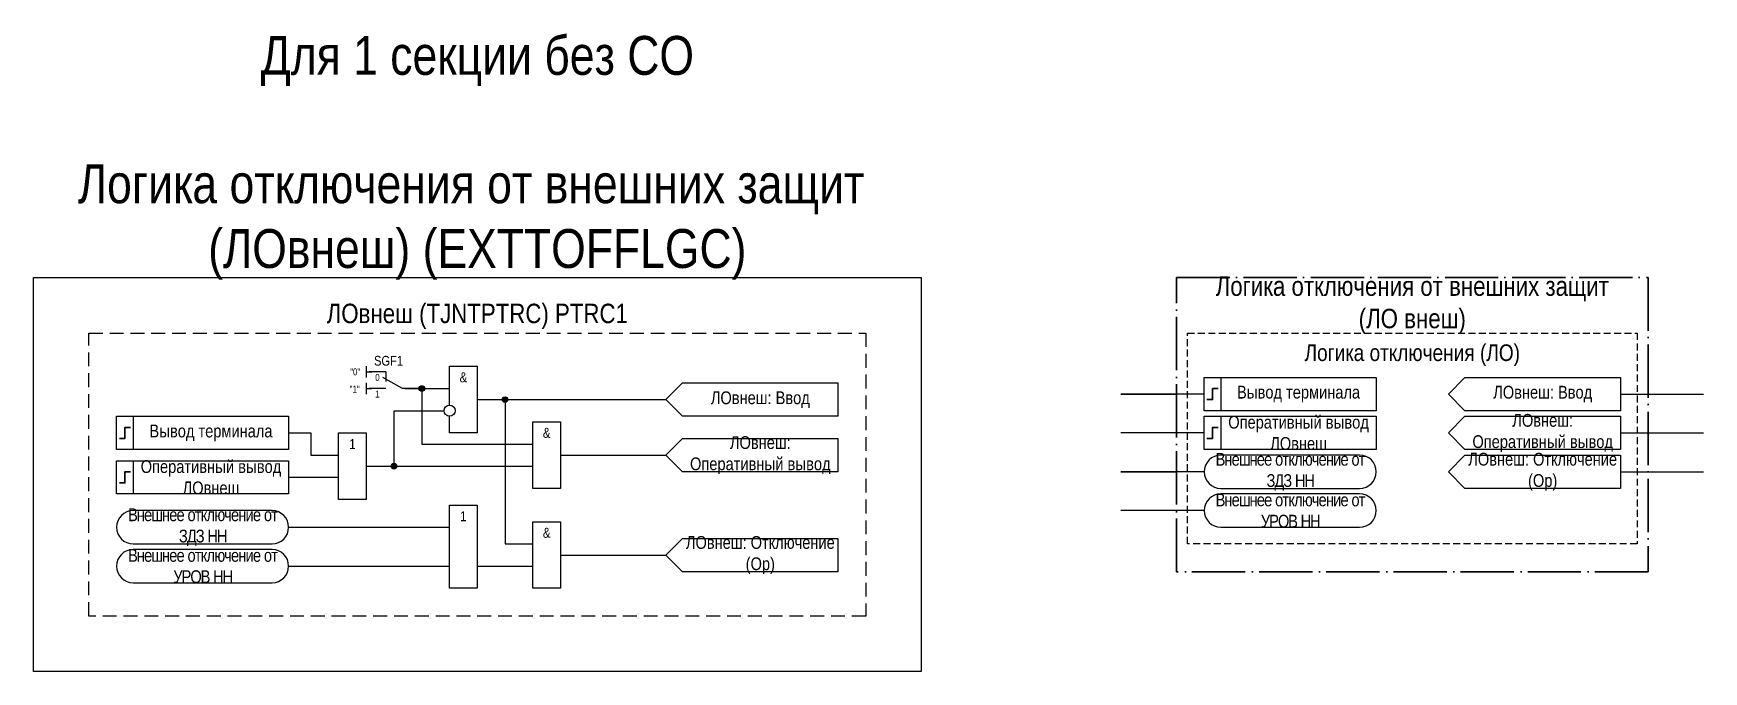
# Model space of a CAD drawing. Header units: millimetres. Extents: x -2568 to 301, y -2 to 1021.
# Drawn here: x 0 to 301, y -2 to 113 of the extents above.
import ezdxf
from ezdxf.enums import TextEntityAlignment as Align

# ---------------------------------------------------------------- set-up
doc = ezdxf.new("R2010")
doc.units = ezdxf.units.MM
doc.linetypes.add('ACAD_ISO04W100', pattern=[30, 24, -3, 0, -3])
doc.linetypes.add('штриховая2', pattern=[0.375, 0.25, -0.125])
doc.layers.add('TEXT', color=7, linetype='Continuous', lineweight=25)
doc.layers.add('Основная', color=7, linetype='Continuous')
doc.styles.add('2.5_Gost_RD', font='ARIALN.TTF', dxfattribs={"height": 2.5})
doc.styles.add('3.5_Gost_RD', font='ARIALN.TTF', dxfattribs={"height": 3.5})
doc.styles.add('Вывод', font='ARIALN.TTF', dxfattribs={"height": 2.5})
doc.styles.add('Компонент', font='ARIALN.TTF', dxfattribs={"height": 3.5})

# ---------------------------------------------------------------- blocks, each defined once
blk = doc.blocks.new('*U958')
at = {"layer": 'Основная', "color": 0}
blk.add_line((0, 0), (7, 4), dxfattribs=at)
at = {"layer": 'Основная', "ltscale": 0.35}
blk.add_line((6, 6), (6, 2.5), dxfattribs=at)
blk = doc.blocks.new('*U985')
at = {"layer": 'Основная', "color": 0}
for p, q in [((-3, 6), (-9, 6)), ((-3, 0), (-9, 0)), ((9, 0), (3, 0))]:
    blk.add_line(p, q, dxfattribs=at)
at = {"layer": 'Основная', "ltscale": 0.25, "xscale": -1}
blk.add_blockref('*U958', (3, 0), dxfattribs=at)
at = {"layer": 'Основная'}
for tag, height, style, p in [('В1', 2.5, 'Вывод', (-14, 6)), ('ОУ', 3.5, 'Компонент', (-2, 10)), ('В2', 2.5, 'Вывод', (-6, 4)), ('В3', 2.5, 'Вывод', (-6, -2))]:
    blk.add_attdef(tag, text='', height=height, dxfattribs=dict(at, style=style)).set_placement(p, align=Align.MIDDLE_CENTER)
blk = doc.blocks.new('Точка')
at = {"ltscale": 100}
h = blk.add_hatch(color=256, dxfattribs=at)
h.dxf.hatch_style = 1
edge = h.paths.add_edge_path()
edge.add_arc((0, 0), 0.5, 0, 360)
blk.add_circle((0, 0), 0.5, dxfattribs=at)

msp = doc.modelspace()

# ---------------------------------------------------------------- linework, layer by layer
at = {"ltscale": 100}
for p, q in [((60, 53), (60, 51)), ((60, 52), (61, 52)), ((60, 50), (60, 48)), ((60, 49), (61, 49)), ((211, 48), (196, 48)), ((196, 48), (206, 48)), ((286, 48), (301, 48)), ((211, 41), (196, 41)), ((286, 41), (301, 41)), ((211, 34), (196, 34)), ((196, 34), (206, 34)), ((286, 34), (301, 34)), ((211, 27), (196, 27)), ((117, 22), (114, 19)), ((114, 19), (117, 16)), ((80, 17), (90, 17))]:
    msp.add_line(p, q, dxfattribs=at)
at = {"color": 3, "ltscale": 100}
msp.add_lwpolyline([(0, 69), (160, 69), (160, -2), (0, -2)], close=True, dxfattribs=at)
at = {"color": 251, "linetype": 'ACAD_ISO04W100', "lineweight": 30, "ltscale": 0.4, "true_color": 0x58595b}
msp.add_lwpolyline([(206, 69), (291, 69), (291, 16), (206, 16)], close=True, dxfattribs=at)
at = {"linetype": 'штриховая2', "ltscale": 10}
msp.add_lwpolyline([(10, 59), (150, 59), (150, 8), (10, 8)], close=True, dxfattribs=at)
at = {"linetype": 'штриховая2', "ltscale": 5}
msp.add_lwpolyline([(208, 59), (289, 59), (289, 21), (208, 21)], close=True, dxfattribs=at)
at = {"ltscale": 100}
for points in [[(75, 46), (75, 53), (80, 53), (80, 41), (75, 41), (75, 44)], [(67, 49), (75, 49)], [(67, 49), (70, 49), (70, 39), (90, 39)], [(114, 47), (117, 50), (145, 50), (145, 44), (117, 44), (114, 47)], [(255, 48), (258, 51), (286, 51), (286, 45), (258, 45), (255, 48)], [(80, 47), (114, 47)], [(80, 47), (85, 47), (85, 21), (90, 21)], [(60, 35), (65, 35), (65, 45), (74, 45)], [(255, 41), (258, 44), (286, 44), (286, 38), (258, 38), (255, 41)], [(46, 41), (50, 41), (50, 37), (55, 37)], [(114, 37), (117, 40), (145, 40), (145, 34), (117, 34), (114, 37)], [(95, 37), (114, 37)], [(60, 35), (90, 35)], [(46, 33), (55, 33)], [(75, 13), (75, 28), (80, 28), (80, 13), (75, 13), (75, 13)], [(46, 24), (75, 24)], [(114, 19), (117, 22), (145, 22), (145, 16), (117, 16), (114, 19)], [(95, 19), (114, 19)], [(46, 17), (75, 17)]]:
    msp.add_lwpolyline(points, dxfattribs=at)
for points in [[(211, 51), (214, 51), (214, 45), (211, 45)], [(211, 51), (242, 51), (242, 45), (211, 45)], [(15, 44), (46, 44), (46, 38), (15, 38)], [(15, 44), (18, 44), (18, 38), (15, 38)], [(90, 43), (95, 43), (95, 31), (90, 31)], [(211, 44), (214, 44), (214, 38), (211, 38)], [(211, 44), (242, 44), (242, 38), (211, 38)], [(55, 41), (60, 41), (60, 29), (55, 29)], [(15, 36), (18, 36), (18, 30), (15, 30)], [(15, 36), (46, 36), (46, 30), (15, 30)], [(90, 25), (95, 25), (95, 13), (90, 13)]]:
    msp.add_lwpolyline(points, close=True, dxfattribs=at)
at = {"lineweight": 30, "ltscale": 100}
for points in [[(213.5, 49), (212.5, 49), (212.5, 47), (211.5, 47)], [(17.5, 42), (16.5, 42), (16.5, 40), (15.5, 40)], [(213.5, 42), (212.5, 42), (212.5, 40), (211.5, 40)], [(17.5, 34), (16.5, 34), (16.5, 32), (15.5, 32)]]:
    msp.add_lwpolyline(points, dxfattribs=at)
at = {"ltscale": 100}
for points in [[(214, 31), (239, 31, 1), (239, 37), (214, 37, 1)], [(214, 24), (239, 24, 1), (239, 30), (214, 30, 1)], [(18, 21), (43, 21, 1), (43, 27), (18, 27, 1)], [(18, 14), (43, 14, 1), (43, 20), (18, 20, 1)]]:
    msp.add_lwpolyline(points, format="xyb", close=True, dxfattribs=at)
msp.add_circle((75, 45), 1)
at = {"layer": 'Основная', "ltscale": 100}
msp.add_lwpolyline([(286, 37), (286, 31), (258, 31), (255, 34), (258, 37)], close=True, dxfattribs=at)

# ---------------------------------------------------------------- block references
at = {"ltscale": 100}
for p in [(70, 49), (85, 47), (65, 35)]:
    msp.add_blockref('Точка', p, dxfattribs=at)
at = {"layer": 'Основная', "ltscale": 0.25, "xscale": 0.5, "yscale": 0.5, "zscale": 0.5}
msp.add_blockref('*U985', (65, 49), dxfattribs=at).add_auto_attribs({'ОУ': 'SGF1', 'В1': '"0"', 'В2': '0', 'В3': '1'})

# ---------------------------------------------------------------- texts
at = {"color": 30, "ltscale": 100, "attachment_point": 5, "style": '3.5_Gost_RD'}
for s, insert, char_height, width in [('{\\C3;Для 1 секции без СО}', (80, 108), 7, 160), ('{\\C3;Логика отключения от внешних защит  (ЛОвнеш) (EXTTOFFLGC)}', (80, 79), 7, 160), ('Логика отключения от внешних защит (ЛО внеш)', (248.5, 64), 3.5, 76.6201), ('ЛОвнеш (TJNTPTRC) {\\C6;PTRC1}', (80, 62), 3.5, 140), ('Логика отключения (ЛО)', (248.5, 55), 3, 81)]:
    msp.add_mtext(s, dxfattribs=dict(at, insert=insert, char_height=char_height, width=width))
at = {"ltscale": 100, "attachment_point": 5, "style": '2.5_Gost_RD'}
for s, insert, char_height, width in [('&', (77.5, 51), 1.8, 5), ('1', (57.5, 39), 1.8, 5), ('&', (92.5, 41), 1.8, 5), ('{\\T0.9;Внешнее отключение от ЗДЗ НН}', (226.5, 34), 2.3, 31), ('{\\T0.9;Внешнее отключение от ЗДЗ НН}', (30.5, 24), 2.3, 31), ('{\\T0.9;Внешнее отключение от УРОВ НН}', (226.5, 27), 2.3, 31), ('1', (77.5, 26), 1.8, 5), ('&', (92.5, 23), 1.8, 5), ('{\\T0.9;Внешнее отключение от УРОВ НН}', (30.5, 17), 2.3, 31)]:
    msp.add_mtext(s, dxfattribs=dict(at, insert=insert, char_height=char_height, width=width))
at = {"ltscale": 100, "insert": (57, 49.5), "char_height": 1.25, "attachment_point": 1, "style": '3.5_Gost_RD'}
msp.add_mtext_dynamic_manual_height_columns('"1"', width=2, gutter_width=17.5, heights=[0], dxfattribs=at)
at = {"color": 0, "ltscale": 100, "insert": (228, 48), "char_height": 2.3, "width": 28, "attachment_point": 5, "style": '2.5_Gost_RD'}
msp.add_mtext('{\\C256;Вывод терминала}', dxfattribs=at)
at = {"layer": 'TEXT', "ltscale": 100, "char_height": 2.3, "width": 28, "attachment_point": 5, "style": '2.5_Gost_RD'}
for s, insert in [('ЛОвнеш: Ввод', (131, 47)), ('ЛОвнеш: Ввод', (272, 48)), ('ЛОвнеш: Оперативный вывод', (272, 41)), ('ЛОвнеш: Оперативный вывод', (131, 37)), ('ЛОвнеш: Отключение (Op)', (272, 34)), ('ЛОвнеш: Отключение (Op)', (131, 19))]:
    msp.add_mtext(s, dxfattribs=dict(at, insert=insert))
at = {"layer": 'TEXT', "color": 0, "ltscale": 100, "char_height": 2.3, "width": 28, "attachment_point": 5, "style": '2.5_Gost_RD'}
for s, insert in [('{\\C256;Вывод терминала}', (32, 41)), ('{\\C256;Оперативный вывод ЛОвнеш}', (228, 41)), ('{\\C256;Оперативный вывод ЛОвнеш}', (32, 33))]:
    msp.add_mtext(s, dxfattribs=dict(at, insert=insert))

doc.saveas('drawing.dxf')
